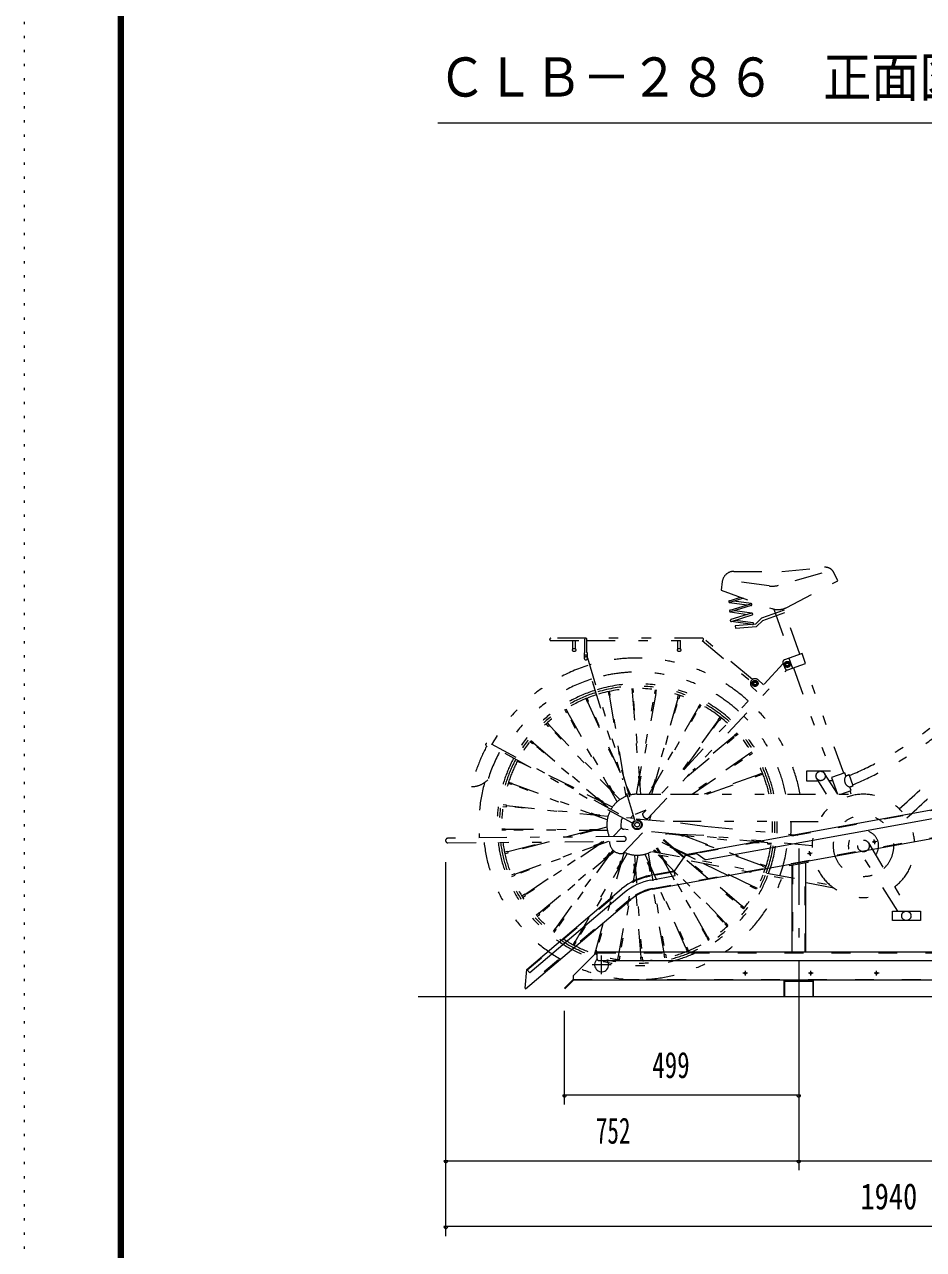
# Model space of a CAD drawing. Units: millimetres, scale not verified. Extents: x -5940 to 5940, y -6448 to 6448.
# Drawn here: x -5940 to -4024, y -5099 to -2489 of the extents above; entities that cross this region are included whole.
import ezdxf
from ezdxf.enums import TextEntityAlignment as Align

# ---------------------------------------------------------------- set-up
doc = ezdxf.new("R2010")
doc.units = ezdxf.units.MM
doc.header["$LTSCALE"] = 10
for name, pattern in [('USER2', [10, 4, -6]), ('USER3', [24, 12, -5, 2, -5]), ('USER4', [25, 6, -5, 2, -5, 2, -5]), ('USER5', [3, 0.5, -2.5])]:
    doc.linetypes.add(name, pattern=pattern)
doc.layers.add('0-0_0', color=7, linetype='Continuous')
for name, color, linetype, lineweight in [('0-2_2-0BOLD', 7, 'Continuous', 18), ('0-3_2-1HIDDEN', 3, 'USER2', 18), ('0-4_2-2CENTER', 3, 'USER3', 18), ('0-5_2-5DIM', 3, 'Continuous', 18), ('0-6_2-6HATCH', 2, 'USER4', 18), ('0-7_F-F', 5, 'Continuous', 18), ('0-8_F-E_J_ADD', 5, 'USER5', 18)]:
    doc.layers.add(name, color=color, linetype=linetype, lineweight=lineweight)
doc.styles.add('ＭＳ ゴシック', font='')
doc.styles.get('ＭＳ ゴシック').set_extended_font_data('MS Gothic')

# ---------------------------------------------------------------- blocks, each defined once
blk = doc.blocks.new('ｊｊ1')
at = {"layer": '0-6_2-6HATCH'}
for p, q in [((1081.22, -12005.95), (988.31, -12031.5)), ((968.53, -12032.86), (881.03, -12021.35)), ((883.15, -12064.3), (907.05, -12056.8)), ((913.27, -12059.04), (884.34, -12068.11)), ((883.47, -12068.19), (920.35, -12073.35)), ((884.82, -12084.5), (928.83, -12070.7)), ((930.02, -12074.51), (886.01, -12088.31)), ((929.7, -12070.62), (892.82, -12065.46)), ((930.92, -12090.76), (894.49, -12085.65)), ((978.07, -12082.14), (1015.21, -12185.24)), ((1034.02, -12178.46), (999.8, -12083.46)), ((885.14, -12088.38), (922.02, -12093.55)), ((930.49, -12090.9), (886.48, -12104.7)), ((932.48, -12114.98), (886.8, -12108.58)), ((887.68, -12108.51), (931.69, -12094.71)), ((896.15, -12105.86), (933.04, -12111.02)), ((825.5, -12144.35), (500.5, -12144.35)), ((500.5, -12149.35), (573, -12149.35)), ((548, -12166.9), (548, -12149.35)), ((553, -12149.35), (553, -12166.9)), ((573, -12146.85), (573, -12174.4)), ((578, -12174.4), (578, -12146.85)), ((578, -12149.35), (825.5, -12149.35)), ((773, -12166.9), (773, -12149.35)), ((778, -12149.35), (778, -12166.9)), ((824.6, -12149.35), (929.11, -12236.3)), ((932.31, -12232.46), (827.1, -12144.93)), ((572, -12176.85), (572, -12186.85)), ((680.58, -12532.37), (576, -12190.31)), ((578.96, -12186.33), (684.4, -12531.21)), ((579, -12186.85), (579, -12176.85)), ((1010.5, -12186.93), (1018.13, -12208.1)), ((998.64, -12198.27), (697.14, -12518.35)), ((708.06, -12528.64), (1006.54, -12211.76)), ((1002.32, -12208.48), (998.08, -12196.72)), ((1020.48, -12207.25), (1104.52, -12440.55)), ((1128.04, -12432.08), (1044, -12198.78)), ((945.04, -12233.29), (955.96, -12243.58)), ((625.26, -12265.44), (653.39, -12429.77)), ((627.7, -12264.92), (626.44, -12257.54)), ((658, -12444.85), (627.22, -12265.03)), ((675.14, -12259.14), (691.45, -12476.92)), ((677.63, -12259.06), (677.07, -12251.47)), ((693.48, -12477.14), (677.13, -12259.07)), ((684.31, -12476.66), (723.36, -12261.5)), ((725.34, -12261.77), (686.34, -12476.65)), ((724.22, -12253.94), (722.86, -12261.43)), ((776.82, -12266.08), (774.76, -12273.41)), ((931.3, -12247.88), (942.22, -12258.16)), ((579.14, -12279.72), (654.18, -12446.03)), ((649.57, -12430.95), (580.99, -12278.98)), ((816.89, -12291.34), (708.66, -12476.66)), ((710.98, -12476.66), (818.66, -12292.28)), ((772.38, -12272.63), (714.98, -12476.66)), ((717.05, -12476.66), (774.29, -12273.25)), ((819.1, -12292.51), (822.88, -12286.05)), ((534, -12302.97), (530.23, -12296.36)), ((642.82, -12492.63), (534.42, -12302.7)), ((536.12, -12301.64), (644.37, -12491.32)), ((859.15, -12318.57), (774.77, -12435.93)), ((785.18, -12424.89), (860.73, -12319.8)), ((865.56, -12313.94), (861.12, -12320.11)), ((495.6, -12332.24), (490.37, -12326.87)), ((648.46, -12488.24), (495.97, -12331.9)), ((497.46, -12330.56), (650.14, -12487.1)), ((675.49, -12538.48), (370.8, -12372.65)), ((372.72, -12369.13), (677.4, -12534.96)), ((461.5, -12369.18), (455.7, -12364.26)), ((622.8, -12505.24), (461.81, -12368.79)), ((463.04, -12367.21), (631.44, -12509.95)), ((793.48, -12437.95), (895.92, -12352.86)), ((894.58, -12351.37), (804.74, -12426)), ((924.97, -12391.42), (799.89, -12476.7)), ((803.44, -12476.7), (926.03, -12393.12)), ((926.3, -12393.54), (932.59, -12389.25)), ((435.42, -12409.82), (428.68, -12406.57)), ((436.25, -12408.27), (435.42, -12409.82)), ((458.41, -12420.33), (435.66, -12409.37)), ((495.64, -12436.04), (633.62, -12502.49)), ((947.05, -12434.36), (828.86, -12476.71)), ((834.79, -12476.71), (947.8, -12436.21)), ((955.04, -12434.15), (947.99, -12436.68)), ((1070.12, -12442.98), (1090.3, -12476.81)), ((1115.34, -12476.83), (1087.15, -12432.49)), ((1104.49, -12447.86), (1096.92, -12447.86)), ((1148.21, -12458.58), (1139.73, -12435.03)), ((416.02, -12456.19), (408.89, -12453.56)), ((621.29, -12531.53), (416.18, -12455.72)), ((416.8, -12453.81), (621.64, -12529.53)), ((632.42, -12504.13), (531.05, -12455.31)), ((662.15, -12480.99), (658.71, -12460.86)), ((662.54, -12459.7), (670.93, -12478.3)), ((663.32, -12475.94), (664.07, -12480.28)), ((668.96, -12478.79), (667.15, -12474.78)), ((685.53, -12476.65), (736.4, -12476.67)), ((757, -12476.68), (1170.55, -12476.85)), ((1121.84, -12476.83), (1143.95, -12468.87)), ((1143.95, -12468.87), (1141.26, -12461.42)), ((1144.16, -12476.84), (1141.59, -12469.71)), ((397.97, -12502.55), (405.42, -12503.3)), ((622.79, -12524.54), (405.49, -12502.8)), ((405.77, -12500.82), (623.36, -12522.59)), ((679.4, -12528.52), (662.71, -12526.97)), ((677.19, -12521.3), (671.11, -12527.75)), ((704, -12511.07), (680.94, -12519.87)), ((714.92, -12521.36), (711.71, -12531.54)), ((403.05, -12553.51), (395.44, -12553.48)), ((402.96, -12551.01), (621.35, -12552.1)), ((621.7, -12554.1), (403.03, -12553.01)), ((529.61, -12568.16), (620.59, -12545)), ((620.72, -12547.02), (538.06, -12568.07)), ((651.59, -12548.48), (634.07, -12567.08)), ((651.11, -12533.42), (650.19, -12543.38)), ((655.49, -12602.68), (699.89, -12555.54)), ((1073.35, -12535.25), (750.17, -12535.12)), ((656.99, -12566.85), (280, -12570.52)), ((280.11, -12580.52), (657.11, -12576.85)), ((408.67, -12598.96), (488.68, -12578.58)), ((497.13, -12578.5), (409.09, -12600.91)), ((423.2, -12647.08), (618.09, -12577.25)), ((624.19, -12577.19), (423.96, -12648.94)), ((444.97, -12690.18), (610.49, -12577.33)), ((614.09, -12577.29), (446.03, -12691.88)), ((810.32, -12615.94), (737.38, -12580.81)), ((738.58, -12579.17), (817.87, -12617.35)), ((783.97, -12610.99), (741.37, -12574.88)), ((742.38, -12573.11), (787.95, -12611.74)), ((747.65, -12560.7), (965.24, -12582.48)), ((954.21, -12629.48), (772.47, -12562.31)), ((779.57, -12562.8), (954.82, -12627.58)), ((965.52, -12580.5), (796.12, -12563.54)), ((972.74, -12583.73), (965.16, -12582.97)), ((1181.24, -12580.44), (1267.97, -12725.84)), ((408.57, -12598.47), (401.19, -12600.34)), ((475.08, -12730.44), (635.32, -12597.34)), ((636.96, -12598.58), (476.42, -12731.92)), ((510.28, -12763.49), (632.06, -12594.1)), ((633.43, -12595.61), (511.85, -12764.72)), ((552.34, -12791.02), (662.48, -12602.43)), ((664.39, -12603.12), (554.11, -12791.96)), ((596.72, -12810.04), (655.04, -12602.75)), ((657.77, -12600.43), (598.62, -12810.66)), ((645.66, -12821.52), (684.66, -12606.64)), ((686.69, -12606.64), (647.64, -12821.8)), ((693.87, -12824.22), (677.52, -12606.16)), ((679.55, -12606.38), (695.87, -12824.15)), ((790.01, -12804.32), (700.07, -12604.99)), ((702.04, -12604.51), (791.87, -12803.57)), ((743.79, -12818.27), (706.94, -12603.01)), ((708.84, -12602.31), (745.74, -12817.85)), ((1107.02, -12676.68), (709.41, -12602.09)), ((717.1, -12598.45), (1098.48, -12670)), ((724.39, -12599.82), (720.86, -12596.19)), ((722.54, -12595.06), (727.81, -12600.46)), ((731.91, -12601.23), (726.63, -12591.98)), ((728.19, -12590.67), (734.49, -12601.71)), ((730.46, -12606.04), (873.54, -12752.73)), ((875.03, -12751.4), (733.89, -12606.68)), ((735.16, -12606.92), (834.88, -12781.65)), ((836.58, -12780.59), (737.74, -12607.41)), ((1244.08, -12725.84), (1159.95, -12593.56)), ((791.68, -12617.53), (907.96, -12716.09)), ((909.19, -12714.51), (795.65, -12618.27)), ((827.63, -12624.27), (934.4, -12675.69)), ((935.34, -12673.92), (835.18, -12625.69)), ((962.11, -12629.74), (954.98, -12627.1)), ((416.98, -12651.97), (424.14, -12649.4)), ((941.02, -12679.43), (934.17, -12676.13)), ((440.1, -12696.52), (446.29, -12692.3)), ((470.9, -12737.15), (476.76, -12732.29)), ((913.36, -12721.32), (907.65, -12716.48)), ((507.87, -12771.11), (512.25, -12765.03)), ((873.17, -12753.07), (878.48, -12758.52)), ((834.46, -12781.92), (838.17, -12788.42)), ((550.71, -12798.76), (554.55, -12792.19)), ((597.07, -12818.02), (599.09, -12810.82)), ((746.23, -12817.75), (747.52, -12825.25)), ((795.41, -12810.21), (792.33, -12803.38)), ((648.14, -12821.87), (646.78, -12829.36)), ((696.37, -12824.14), (696.93, -12831.6))]:
    blk.add_line(p, q, dxfattribs=at)
for points in [[(892.57, -12001.85), (995.5, -12001.85), (1086.85, -11993.15)], [(1006.03, -12078.77), (1115.5, -12021.85), (1106.63, -12004.11)], [(867.76, -12023.75), (865.5, -12041.85), (974.03, -12080.92)], [(1000.19, -12084.54), (952.16, -12101.84), (938.82, -12114.51), (895.55, -12118.08), (895.96, -12123.06), (940.99, -12119.35), (954.84, -12106.19), (1001.89, -12089.24)], [(1008.72, -12211.49), (1046.35, -12197.93), (1038.73, -12176.76), (1001.09, -12190.32)], [(623.49, -12258.05), (624.77, -12265.55), (627.7, -12264.92)], [(674.07, -12251.69), (674.63, -12259.16), (677.63, -12259.06)], [(722.86, -12261.43), (725.84, -12261.84), (727.17, -12254.48)], [(774.76, -12273.41), (771.91, -12272.48), (773.93, -12265.27)], [(532.83, -12294.87), (536.54, -12301.38), (534, -12302.97)], [(575.59, -12273.09), (578.67, -12279.91), (581.46, -12278.79), (578.33, -12271.85)], [(820.29, -12284.53), (816.45, -12291.1), (819.1, -12292.51)], [(861.12, -12320.11), (858.76, -12318.26), (863.13, -12312.18)], [(492.52, -12324.78), (497.83, -12330.23), (495.6, -12332.24)], [(902.01, -12348.45), (896.26, -12353.23), (894.24, -12351), (900.1, -12346.14)], [(457.64, -12361.97), (463.35, -12366.81), (461.5, -12369.18)], [(930.9, -12386.77), (924.71, -12390.99), (926.3, -12393.54)], [(409.93, -12450.74), (416.95, -12453.34), (416.02, -12456.19)], [(947.99, -12436.68), (946.86, -12433.9), (954.03, -12431.33)], [(1099.94, -12427.86), (1048.71, -12427.86), (1048.71, -12447.86), (1073.03, -12447.86)], [(1132.78, -12437.88), (1130.39, -12431.23), (1102.16, -12441.4), (1114.92, -12476.83)], [(405.42, -12503.3), (405.84, -12500.32), (398.26, -12499.57)], [(683.7, -12528.93), (778.4, -12537.75), (830.01, -12545.07), (1062.36, -12566.73)], [(395.46, -12550.48), (402.94, -12550.51), (403.05, -12553.51)], [(1060.5, -12586.64), (828.15, -12564.98), (776.08, -12562.64), (656.96, -12551.54)], [(965.16, -12582.97), (965.59, -12580), (973.03, -12580.74)], [(401.93, -12603.25), (409.19, -12601.4), (408.57, -12598.47)], [(954.98, -12627.1), (954.05, -12629.96), (961.07, -12632.55)], [(424.14, -12649.4), (423.01, -12646.62), (415.97, -12649.14)], [(934.17, -12676.13), (935.58, -12673.48), (942.32, -12676.73)], [(446.29, -12692.3), (444.71, -12689.75), (438.42, -12694.04)], [(476.76, -12732.29), (474.75, -12730.06), (468.99, -12734.85)], [(907.65, -12716.48), (909.5, -12714.12), (915.3, -12719.04)], [(512.25, -12765.03), (509.88, -12763.18), (505.44, -12769.36)], [(880.63, -12756.42), (875.41, -12751.06), (873.17, -12753.07)], [(554.55, -12792.19), (551.9, -12790.78), (548.12, -12797.25)], [(840.77, -12786.93), (837, -12780.33), (834.46, -12781.92)], [(599.09, -12810.82), (596.24, -12809.89), (594.18, -12817.21)], [(744.56, -12825.75), (743.3, -12818.37), (746.23, -12817.75)], [(792.33, -12803.38), (789.54, -12804.51), (792.67, -12811.44)], [(643.83, -12828.82), (645.16, -12821.45), (648.14, -12821.87)], [(693.93, -12831.83), (693.37, -12824.24), (696.37, -12824.14)]]:
    blk.add_lwpolyline(points, dxfattribs=at)
for points in [[(1002.38, -12197.24), (1007.26, -12194.43), (1012.13, -12197.24), (1012.13, -12202.87), (1007.26, -12205.68), (1002.38, -12202.87)], [(933.3, -12237.77), (938.17, -12234.96), (943.05, -12237.77), (943.05, -12243.4), (938.17, -12246.22), (933.3, -12243.4)], [(675.68, -12541.65), (680.59, -12533.15), (690.41, -12533.15), (695.32, -12541.65), (690.41, -12550.15), (680.59, -12550.15)], [(1232.3, -12725.84), (1292.3, -12725.84), (1292.3, -12745.84), (1232.3, -12745.84)]]:
    blk.add_lwpolyline(points, close=True, dxfattribs=at)
for centre, radius in [((550.5, -12169.35), 3.5), ((575.5, -12181.85), 2.5), ((775.5, -12169.35), 3.5), ((1007.26, -12200.06), 6.38), ((1007.26, -12200.06), 3), ((938.17, -12240.59), 6.38), ((938.17, -12240.59), 3), ((1078.7, -12437.86), 10), ((685.5, -12541.65), 10.5), ((685.5, -12541.65), 5), ((1170.5, -12586.85), 12.5), ((1262.3, -12735.84), 10)]:
    blk.add_circle(centre, radius, dxfattribs=at)
for centre, radius, start, end in [((892.57, -12026.85), 25, 89.99992, 172.87489), ((1088.75, -12013.06), 20, 26.56413, 95.43941), ((975.05, -11983.29), 50, 262.50404, 285.37616), ((883.75, -12066.2), 2, 107.40338, 287.40337), ((885.41, -12086.41), 2, 107.40338, 287.40337), ((929.43, -12072.61), 2, 287.40338, 107.40338), ((987.58, -12043.28), 40, 250.20125, 297.47455), ((856.06, -11754.27), 739.5, 292.61366, 334.12314), ((887.08, -12106.6), 2, 107.40338, 287.40337), ((931.09, -12092.81), 2, 287.40338, 107.40338), ((932.76, -12113.01), 2, 262.02002, 82.02002), ((856.06, -11754.27), 760.5, 292.53615, 332.69836), ((500.5, -12146.85), 2.5, 90.00304, 270.00302), ((575.5, -12146.85), 2.5, 0.00304, 180.00302), ((825.5, -12146.85), 2.5, 270.00304, 90.00304), ((264.29, -11391.53), 1487.5, 311.35995, 329.64665), ((575.5, -12176.85), 3.5, 135.58543, 180.00073), ((575.5, -12186.85), 3.5, 180.00075, 0.00075), ((575.5, -12176.85), 3.5, 0.00075, 44.41605), ((685.5, -12541.65), 355.2, 47.92242, 106.67706), ((1002.79, -12195.02), 5, 109.81282, 199.81281), ((264.29, -11391.53), 1512.5, 311.32513, 328.91446), ((685.5, -12541.65), 355.2, 107.32228, 151.11981), ((685.5, -12541.65), 325.2, 48.03412, 106.64737), ((1007.02, -12206.78), 5, 199.81282, 289.81282), ((685.5, -12541.65), 325.2, 107.35213, 151.0898), ((685.5, -12541.65), 300.2, 48.14421, 106.61804), ((938.17, -12240.59), 10.02, 46.71114, 226.71112), ((685.5, -12541.65), 300.2, 107.38148, 151.06081), ((685.5, -12541.65), 295.2, 107.38789, 151.05428), ((685.5, -12541.65), 290.2, 107.39453, 151.04755), ((685.5, -12541.65), 295.2, 48.16841, 106.61153), ((685.5, -12541.65), 290.2, 48.19345, 106.60478), ((685.5, -12541.65), 355.2, 10.52061, 45.50266), ((685.5, -12541.65), 325.2, 11.50616, 45.3911), ((685.5, -12541.65), 290.2, 12.91942, 45.23158), ((685.5, -12541.65), 295.2, 12.69653, 45.25673), ((685.5, -12541.65), 300.2, 12.48126, 45.28104), ((685.5, -12541.65), 300.2, 151.82426, 185.34929), ((685.5, -12541.65), 295.2, 151.83066, 185.43002), ((685.5, -12541.65), 290.2, 151.83731, 185.51357), ((1144.81, -12446.85), 15, 143.30426, 256.31616), ((856.06, -11754.27), 737.5, 292.03801, 292.62125), ((685.5, -12541.65), 65, 90.00003, 105.23653), ((1170.5, -12586.85), 110, 307.34399, 295.93111), ((856.06, -11754.27), 762.5, 291.96492, 292.52899), ((685.5, -12541.65), 65, 108.76297, 149.67929), ((685.5, -12541.65), 65, 153.20575, 203.11987), ((658.58, -12534.12), 7.5, 116.88986, 174.67348), ((707.14, -12518.68), 10, 178.12135, 275.30211), ((1170.5, -12586.85), 65, 311.90671, 291.36879), ((657.66, -12544.07), 7.5, 174.67349, 264.67349), ((685.5, -12541.65), 290.2, 356.65033, 1.27036), ((685.5, -12541.65), 295.2, 356.61691, 1.24847), ((685.5, -12541.65), 300.2, 356.58463, 1.22736), ((685.5, -12541.65), 330.2, 356.41104, 1.11359), ((1170.5, -12586.85), 32.5, 323.43845, 269.99939), ((280.06, -12575.51), 5, 90.69403, 270.69402), ((685.5, -12541.65), 330.2, 186.65839, 339.78667), ((685.5, -12541.65), 300.2, 187.2675, 338.81812), ((685.5, -12541.65), 295.2, 187.38107, 338.63713), ((685.5, -12541.65), 290.2, 187.49858, 338.44983), ((651.22, -12578.04), 25, 177.98656, 279.84261), ((657.05, -12571.85), 5, 270.69403, 90.69403), ((685.5, -12541.65), 65, 244.63283, 343.58818), ((685.5, -12541.65), 290.2, 339.45358, 352.70084), ((685.5, -12541.65), 295.2, 339.62332, 352.73434), ((685.5, -12541.65), 300.2, 339.78735, 352.76675)]:
    blk.add_arc(centre, radius, start, end, dxfattribs=at)

msp = doc.modelspace()

# ---------------------------------------------------------------- linework, layer by layer
at = {"layer": '0-2_2-0BOLD'}
for p, q in [((-4486.98, -4268.09), (-3184.37, -4031.26)), ((-4530.29, -4259.3), (-4507.07, -4255.08)), ((-4508.93, -4253.79), (-4488.85, -4267.69)), ((-4530.29, -4259.3), (-4530.58, -4257.73)), ((-4304.6, -4280.87), (-4304.6, -4465.42)), ((-4274.6, -4465.42), (-4274.6, -4275.42)), ((-4269.35, -4274.47), (-4269.92, -4271.32)), ((-4871.54, -4543.48), (-4647.71, -4353.62)), ((-4714.6, -4483.42), (-3299.6, -4483.42)), ((-4872.57, -4542.26), (-4869.28, -4502.23)), ((-4872.57, -4542.26), (-4871.54, -4543.48)), ((-4321.1, -4527.02), (-4321.1, -4560.42)), ((-4258.1, -4560.42), (-4258.1, -4527.02)), ((-3101.6, -4560.42), (-5100.76, -4560.42))]:
    msp.add_line(p, q, dxfattribs=at)
for points in [[(-4600.91, -4331.5), (-3171.94, -4071.68), (-3182.67, -4012.65), (-4530.58, -4257.73), (-4554.73, -4292.61), (-4606.28, -4301.98)], [(-4269.35, -4274.47), (-4308.71, -4281.62), (-4309.28, -4278.47)], [(-4604.49, -4311.82), (-4552.94, -4302.45), (-4554.73, -4292.61)], [(-4660.65, -4338.37), (-4862.82, -4509.85), (-4869.28, -4502.23), (-4667.12, -4330.75)], [(-3294.6, -4465.42), (-3294.6, -4525.42), (-4769.6, -4525.42), (-4769.6, -4515.42), (-4719.6, -4465.42)], [(-3294.6, -4465.42), (-4719.6, -4465.42), (-4719.6, -4478.42)], [(-4770.73, -4524.29), (-4788.41, -4541.97), (-4787.28, -4543.1), (-4769.6, -4525.42)], [(-4319.5, -4560.42), (-4319.5, -4527.02), (-4259.7, -4527.02), (-4259.7, -4560.42)]]:
    msp.add_lwpolyline(points, dxfattribs=at)
for centre in [(-4127.99, -4230.27), (-4265.74, -4255.31), (-4403.6, -4510.42), (-4263.6, -4510.42), (-4123.6, -4510.42)]:
    msp.add_circle(centre, 2.1, dxfattribs=at)
for centre, radius, start, end in [((-4487.43, -4265.63), 2.5, 235.30486, 280.30486), ((-4583.02, -4429.88), 130, 100.30486, 130.30486), ((-4583.02, -4429.88), 120, 100.30486, 130.30486), ((-4583.02, -4429.88), 100, 100.30486, 130.30486), ((-4709.6, -4492.42), 15, 128.92204, 36.86989), ((-4714.6, -4478.42), 5, 180, 270), ((-4769.6, -4525.42), 1.6, 90, 135), ((-4319.5, -4527.02), 1.6, 90, 180), ((-4259.7, -4527.02), 1.6, 0, 90)]:
    msp.add_arc(centre, radius, start, end, dxfattribs=at)
at = {"layer": '0-3_2-1HIDDEN'}
for p, q in [((-3182.39, -4014.23), (-4507.07, -4255.08)), ((-4601.2, -4329.92), (-3172.23, -4070.11)), ((-4303, -4280.58), (-4303, -4465.42)), ((-4276.2, -4465.42), (-4276.2, -4275.71)), ((-4554.44, -4294.18), (-4605.99, -4303.56)), ((-4868.25, -4503.45), (-4666.08, -4331.97)), ((-4648.75, -4352.4), (-4872.57, -4542.25)), ((-4719.6, -4467.02), (-3294.6, -4467.02)), ((-4769.6, -4523.82), (-3294.6, -4523.82))]:
    msp.add_line(p, q, dxfattribs=at)
for radius in [128.4, 101.6]:
    msp.add_arc((-4583.02, -4429.88), radius, 100.30486, 130.30486, dxfattribs=at)
at = {"layer": '0-4_2-2CENTER'}
for p, q in [((-4127.08, -4235.28), (-4128.91, -4225.25)), ((-4289.6, -4244.4), (-4289.6, -4590.42)), ((-4260.72, -4254.4), (-4270.75, -4256.22)), ((-4264.82, -4260.33), (-4266.65, -4250.29)), ((-4122.98, -4229.35), (-4133.01, -4231.18)), ((-4709.6, -4512.42), (-4709.6, -4472.42)), ((-4689.6, -4492.42), (-4729.6, -4492.42)), ((-4398.5, -4510.42), (-4408.7, -4510.42)), ((-4403.6, -4505.32), (-4403.6, -4515.52)), ((-4258.5, -4510.42), (-4268.7, -4510.42)), ((-4263.6, -4515.52), (-4263.6, -4505.32)), ((-4118.5, -4510.42), (-4128.7, -4510.42)), ((-4123.6, -4515.52), (-4123.6, -4505.32))]:
    msp.add_line(p, q, dxfattribs=at)
at = {"layer": '0-5_2-5DIM'}
for p, q in [((-2898.35, -2698.73), (-5058.35, -2698.73)), ((-5041.6, -5070.42), (-5041.6, -4273.37)), ((-4788.6, -4790.42), (-4788.6, -4590.42)), ((-4289.6, -4590.42), (-4289.6, -4930.42)), ((-4784.6, -4770.42), (-4792.6, -4770.42)), ((-4289.6, -4770.42), (-4788.6, -4770.42)), ((-4285.6, -4770.42), (-4293.6, -4770.42)), ((-5037.6, -4910.42), (-5045.6, -4910.42)), ((-5041.6, -4910.42), (-3101.6, -4910.42)), ((-4285.6, -4910.42), (-4293.6, -4910.42)), ((-5037.6, -5050.42), (-5045.6, -5050.42)), ((-3101.6, -5050.42), (-5041.6, -5050.42))]:
    msp.add_line(p, q, dxfattribs=at)
for centre in [(-4788.6, -4770.42), (-4289.6, -4770.42), (-5041.6, -4910.42), (-4289.6, -4910.42), (-5041.6, -5050.42)]:
    msp.add_arc(centre, 4, 180, 0, dxfattribs=at)
at = {"layer": '0-6_2-6HATCH'}
for centre, radius, start, end in [((-4641.12, -4193.62), 355.2, 151.76506, 166.84489), ((-4954.86, -4022.86), 2, 61.43707, 241.43707), ((-4641.12, -4193.62), 325.2, 151.79489, 162.881), ((-4986.99, -4064.01), 48.77, 269.99281, 315.99097), ((-4641.12, -4193.62), 330.2, 164.22839, 184.91597), ((-4641.12, -4193.62), 330.2, 340.66545, 352.94016)]:
    msp.add_arc(centre, radius, start, end, dxfattribs=at)
at = {"layer": '0-7_F-F'}
for points in [[(5740.5, -6247.61), (-5739.5, -6247.61), (-5739.5, 1792.39), (5740.5, 1792.39)], [(5739.49, -6246.61), (-5738.5, -6246.61), (-5738.5, 1791.39), (5739.49, 1791.39)], [(5738.49, -6245.61), (5738.49, 1790.39), (-5737.5, 1790.39), (-5737.5, -6245.61)], [(5737.49, -6244.61), (-5736.5, -6244.61), (-5736.5, 1789.39), (5737.49, 1789.39)], [(5736.5, -6243.61), (5736.5, 1788.39), (-5735.5, 1788.39), (-5735.5, -6243.61)], [(5735.5, -6242.61), (-5734.5, -6242.61), (-5734.5, 1787.39), (5735.5, 1787.39)], [(5734.49, -6241.61), (5734.49, 1786.39), (-5733.5, 1786.39), (-5733.5, -6241.61)], [(5733.5, -6240.61), (-5732.5, -6240.61), (-5732.5, 1785.39), (5733.5, 1785.39)], [(5732.49, -6239.61), (-5731.5, -6239.61), (-5731.5, 1784.39), (5732.49, 1784.39)], [(5731.5, -6238.61), (-5730.5, -6238.61), (-5730.5, 1783.39), (5731.5, 1783.39)], [(5730.49, -6237.61), (5730.49, 1782.39), (-5729.5, 1782.39), (-5729.5, -6237.61)]]:
    msp.add_lwpolyline(points, close=True, dxfattribs=at)
at = {"layer": '0-8_F-E_J_ADD'}
msp.add_lwpolyline([(5940.5, -6447.61), (-5939.5, -6447.61), (-5939.5, 1952.39), (5940.5, 1952.39)], close=True, dxfattribs=at)

# ---------------------------------------------------------------- block references
at = {"layer": '0-0_0', "xscale": 0.9945}
msp.add_blockref('ｊｊ1', (-5315.62, 8347.83), dxfattribs=at)

# ---------------------------------------------------------------- texts
at = {"layer": '0-5_2-5DIM', "color": 7, "style": 'ＭＳ ゴシック'}
for s, height, width, p in [('ＣＬＢ－２８６\u3000正面図\u3000Ｓ＝１／２０', 83.58, 0.9, (-5058.35, -2667.33)), ('499', 55.72, 0.7, (-4601.67, -4750.42)), ('752', 55.72, 0.65, (-4721.99, -4890.42)), ('1940', 55.72, 0.8, (-4158.19, -5030.42))]:
    msp.add_text(s, height=height, dxfattribs=dict(at, width=width)).set_placement(p, align=Align.BOTTOM_LEFT)

doc.saveas('drawing.dxf')
